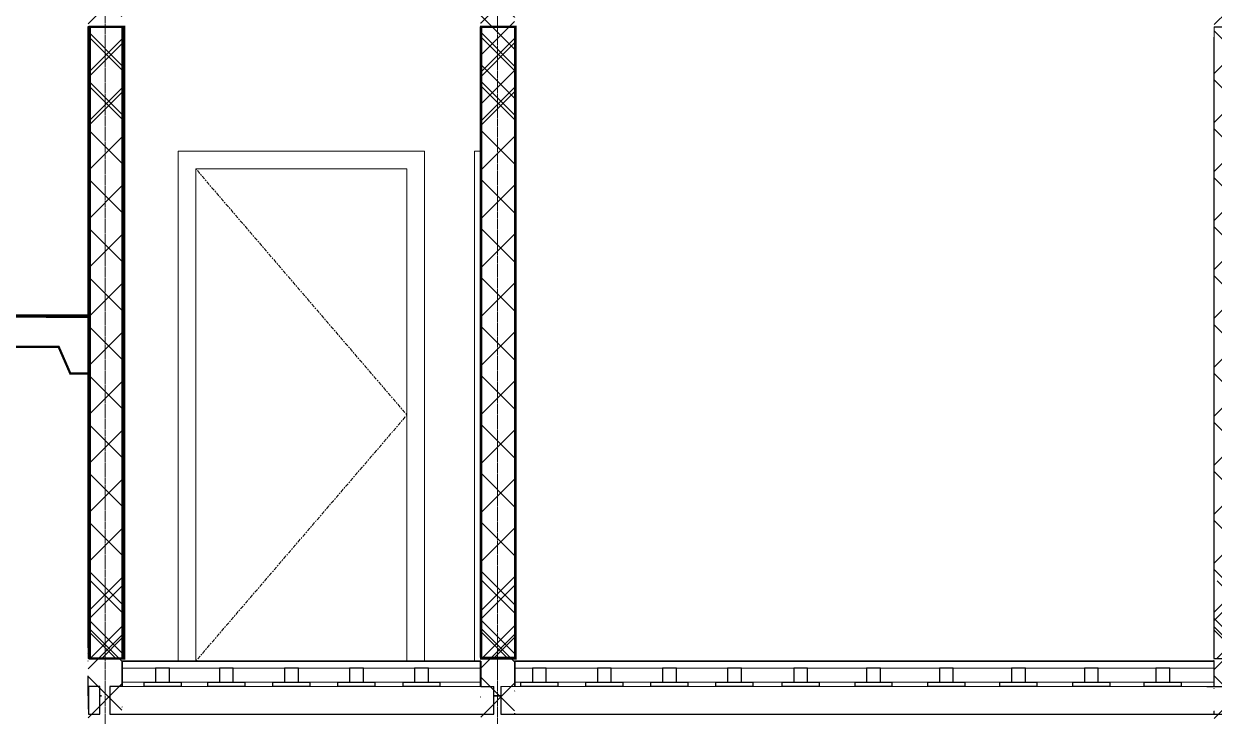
# Model space of a CAD drawing. Header units: inches. Extents: x -2431 to 214825, y 3 to 92804.
# Drawn here: x 163076 to 168230, y 38803 to 41803 of the extents above; entities that cross this region are included whole.
import ezdxf

# ---------------------------------------------------------------- set-up
doc = ezdxf.new("R2010")
doc.units = ezdxf.units.IN
doc.header["$MEASUREMENT"] = 0
doc.linetypes.add('Линия сетки', pattern=[22.224999999999994, 12.7, -3.174999999999999, 3.174999999999999, -3.174999999999999])
doc.linetypes.add('Центр', pattern=[31.749999999999996, 6.349999999999999, -4.7625, 15.875, -4.7625])
for name, color, linetype, lineweight in [('A-DOOR', 250, 'Continuous', 9), ('A-DOOR-FRAM', 250, 'Continuous', 18), ('A-FLOR', 250, 'Continuous', 9), ('A-WALL', 250, 'Continuous', 9), ('A-WALL-PATT', 250, 'Continuous', 25), ('S-GRID', 250, 'Continuous', 9)]:
    doc.layers.add(name, color=color, linetype=linetype, lineweight=lineweight)
pattern_1 = [(45, (164716.2814225166, 28490.74681734701), (-251.4471713899363, 251.4471713899363), []), (45, (164716.2814225166, 28871.74681734701), (-251.4471713899363, 251.4471713899363), [])]
pattern_2 = [(45, (164716.2814225166, 28490.74681734701), (-106.0660171779821, 106.0660171779821), []), (135, (164716.2814225166, 28490.74681734701), (-106.0660171779821, -106.0660171779821), [])]
pattern_3 = [(45, (164716.2814225166, 27890.74681734701), (-251.4471713899363, 251.4471713899363), []), (45, (164716.2814225166, 28271.74681734701), (-251.4471713899363, 251.4471713899363), [])]
pattern_4 = [(45, (164716.2814225166, 27890.74681734701), (-106.0660171779821, 106.0660171779821), []), (135, (164716.2814225166, 27890.74681734701), (-106.0660171779821, -106.0660171779821), [])]

# ---------------------------------------------------------------- blocks, each defined once
blk = doc.blocks.new('Одиночные-Щитовые - 0915 x 2134 мм-348962-Сечение 0')
at = {"layer": 'A-DOOR', "linetype": 'Центр'}
for p, q in [((-5142.589691944655, 2134), (-4227.589691944655, 1067)), ((-4227.589691944655, 1067), (-5142.589691944656, -1.353583911622991e-13))]:
    blk.add_line(p, q, dxfattribs=at)
at = {"layer": 'A-DOOR-FRAM', "lineweight": 9}
for p, q in [((-5218.589691944656, 2209.999999999999), (-5218.589691944656, 0)), ((-4151.589691944657, 2209.999999999999), (-5218.589691944656, 2209.999999999999)), ((-4151.589691944657, 0), (-4151.589691944657, 2209.999999999999)), ((-5142.589691944656, 0), (-5142.589691944656, 2134.000000000002)), ((-5142.589691944656, 2134.000000000002), (-4227.589691944657, 2134.000000000002)), ((-4227.589691944657, 2134.000000000002), (-4227.589691944657, 0))]:
    blk.add_line(p, q, dxfattribs=at)
blk = doc.blocks.new('Одиночные-Щитовые - 0915 x 2134 мм-348958-Сечение 0')
at = {"layer": 'A-DOOR-FRAM', "lineweight": 9}
for p, q in [((-3935.089691944609, 0), (-3935.089691944609, 2209.999999999999)), ((-3935.089691944609, 2209.999999999999), (-3910.089691944614, 2209.999999999999))]:
    blk.add_line(p, q, dxfattribs=at)

msp = doc.modelspace()

# ---------------------------------------------------------------- hatches: boundary and pattern name
at = {"layer": 'A-WALL-PATT', "lineweight": 9}
h = msp.add_hatch(dxfattribs=at)
h.set_pattern_fill('FP_2', color=256, style=0, pattern_type=2)
h.set_pattern_definition([(45, (164716.2814225166, 26690.74681734701), (-106.0660171779821, 106.0660171779821), []), (135, (164716.2814225166, 26690.74681734701), (-106.0660171779821, -106.0660171779821), [])])
h.paths.add_polyline_path([(165200.4477305721, 44788.9989342225), (165054.447730572, 44788.9989342225), (165054.447730572, 41440.74681734713), (165200.447730572, 41440.74681734713)])
h.paths.add_polyline_path([(165203.7790417858, 47911.19692559011), (165057.7790417858, 47911.19692559011), (165054.447730572, 45040.74681734713), (165200.447730572, 45040.74681734713)])
h = msp.add_hatch(dxfattribs=at)
h.set_pattern_fill('FP_3', color=256, style=0, pattern_type=2)
h.set_pattern_definition(pattern_3)
h.paths.add_polyline_path([(163352.447730572, 39040.74681734707), (163354.447730572, 39040.74681734707), (163354.447730572, 42640.74681734713), (163352.447730572, 42640.74681734713), (163352.447730572, 39653.09244386054)], flags=0)
h = msp.add_hatch(dxfattribs=at)
h.set_pattern_fill('FP_3', color=256, style=0, pattern_type=2)
h.set_pattern_definition(pattern_3)
h.paths.add_polyline_path([(163500.447730572, 39040.74681734707), (163502.447730572, 39040.74681734707), (163502.447730572, 42640.74681734713), (163500.447730572, 42640.74681734713), (163500.447730572, 39653.09244386054)], flags=0)
h = msp.add_hatch(dxfattribs=at)
h.set_pattern_fill('FP_3', color=256, style=0, pattern_type=2)
h.set_pattern_definition(pattern_3)
h.paths.add_polyline_path([(165052.447730572, 39040.74681734707), (165054.447730572, 39040.74681734713), (165054.447730572, 42640.74681734713), (165052.447730572, 42640.74681734713), (165052.447730572, 41411.77779600635)], flags=0)
h = msp.add_hatch(dxfattribs=at)
h.set_pattern_fill('FP_3', color=256, style=0, pattern_type=2)
h.set_pattern_definition(pattern_3)
h.paths.add_polyline_path([(165200.447730572, 39040.74681734707), (165202.447730572, 39040.74681734707), (165202.447730572, 42640.74681734713), (165200.447730572, 42640.74681734713), (165200.447730572, 41411.77779600635)], flags=0)
h = msp.add_hatch(dxfattribs=at)
h.set_pattern_fill('FP_3', color=256, style=0, pattern_type=2)
h.set_pattern_definition(pattern_3)
h.paths.add_polyline_path([(168228.3306247166, 39040.74681734707), (168230.3306247166, 39040.74681734707), (168230.3306247166, 42640.74681734713), (168228.3306247166, 42640.74681734713), (168228.3306247166, 41411.77779600635)], flags=0)
h = msp.add_hatch(dxfattribs=at)
h.set_pattern_fill('FP_2', color=256, style=0, pattern_type=2)
h.set_pattern_definition(pattern_4)
h.paths.add_polyline_path([(163500.447730572, 42388.9989342253), (163354.447730572, 42388.9989342253), (163354.447730572, 39053.20426850743), (163500.447730572, 39053.20426850743)])
h.paths.add_polyline_path([(163355.883689857, 42490.74681734707), (163404.2844127769, 42490.74681734707), (163404.2844127769, 42530.74681734713), (163355.883689857, 42530.74681734713)])
h = msp.add_hatch(dxfattribs=at)
h.set_pattern_fill('FP_2', color=256, style=0, pattern_type=2)
h.set_pattern_definition(pattern_4)
h.paths.add_polyline_path([(165200.447730572, 42388.99893422244), (165054.4477305721, 42388.9989342225), (165054.447730572, 39056.89903738291), (165200.4477305721, 39056.89903738291)])
h = msp.add_hatch(dxfattribs=at)
h.set_pattern_fill('FP_2', color=256, style=0, pattern_type=2)
h.set_pattern_definition(pattern_4)
h.paths.add_polyline_path([(168376.3306247166, 42388.9989342253), (168230.3306247166, 42388.9989342253), (168230.3306247166, 39053.20426850743), (168376.3306247166, 39053.20426850743)])
h = msp.add_hatch(dxfattribs=at)
h.set_pattern_fill('FP_3', color=256, style=0, pattern_type=2)
h.set_pattern_definition(pattern_1)
h.paths.add_polyline_path([(163352.447730572, 36040.74681734707), (163354.447730572, 36040.74681734707), (163354.447730572, 39640.74681734707), (163352.447730572, 39640.74681734707), (163352.447730572, 36735.72173956892)], flags=0)
h = msp.add_hatch(dxfattribs=at)
h.set_pattern_fill('FP_3', color=256, style=0, pattern_type=2)
h.set_pattern_definition(pattern_1)
h.paths.add_polyline_path([(163500.447730572, 36040.74681734707), (163502.447730572, 36040.74681734707), (163502.447730572, 39640.74681734707), (163500.447730572, 39640.74681734707), (163500.447730572, 36735.72173956892)], flags=0)
h = msp.add_hatch(dxfattribs=at)
h.set_pattern_fill('FP_3', color=256, style=0, pattern_type=2)
h.set_pattern_definition(pattern_1)
h.paths.add_polyline_path([(165052.447730572, 36040.74681734707), (165054.447730572, 36040.74681734707), (165054.447730572, 39640.74681734707), (165052.447730572, 39640.74681734707), (165052.447730572, 38494.40709171473)], flags=0)
h = msp.add_hatch(dxfattribs=at)
h.set_pattern_fill('FP_3', color=256, style=0, pattern_type=2)
h.set_pattern_definition(pattern_1)
h.paths.add_polyline_path([(165202.447730572, 36040.74681734707), (165202.447730572, 39640.74681734707), (165200.447730572, 39640.74681734707), (165200.447730572, 36040.74681734707)], flags=0)
h = msp.add_hatch(dxfattribs=at)
h.set_pattern_fill('FP_3', color=256, style=0, pattern_type=2)
h.set_pattern_definition(pattern_1)
h.paths.add_polyline_path([(168228.3306247166, 36040.74681734707), (168230.3306247166, 36040.74681734707), (168230.3306247166, 39640.74681734707), (168228.3306247166, 39640.74681734707), (168228.3306247166, 38494.40709171473)], flags=0)
h = msp.add_hatch(dxfattribs=at)
h.set_pattern_fill('FP_2', color=256, style=0, pattern_type=2)
h.set_pattern_definition(pattern_2)
h.paths.add_polyline_path([(163500.447730572, 39388.9989342253), (163354.447730572, 39388.9989342253), (163354.447730572, 36053.20426850743), (163500.447730572, 36053.20426850743)])
h.paths.add_polyline_path([(163355.883689857, 39490.74681734707), (163404.2844127769, 39490.74681734707), (163404.2844127769, 39530.74681734713), (163355.883689857, 39530.74681734713)])
h = msp.add_hatch(dxfattribs=at)
h.set_pattern_fill('FP_2', color=256, style=0, pattern_type=2)
h.set_pattern_definition(pattern_2)
h.paths.add_polyline_path([(165200.447730572, 39388.99893422244), (165054.447730572, 39388.9989342225), (165054.447730572, 36056.89903738291), (165200.447730572, 36056.89903738291)])
h = msp.add_hatch(dxfattribs=at)
h.set_pattern_fill('FP_2', color=256, style=0, pattern_type=2)
h.set_pattern_definition(pattern_2)
h.paths.add_polyline_path([(168376.3306247166, 39388.9989342253), (168230.3306247166, 39388.9989342253), (168230.3306247166, 36053.20426850743), (168376.3306247166, 36053.20426850743)])

# ---------------------------------------------------------------- linework, layer by layer
for p, q in [((163502.447730572, 41788.9989342253), (163352.447730572, 41788.9989342253)), ((165054.447730572, 41788.9989342225), (165052.447730572, 41788.9989342225)), ((165054.447730572, 41788.9989342225), (165200.447730572, 41788.9989342225)), ((165200.447730572, 41788.9989342225), (165202.4477305721, 41788.99893422244)), ((168230.3306247166, 41788.9989342253), (168378.3306247166, 41788.9989342253)), ((163502.447730572, 39053.20426850743), (163354.447730572, 39053.20426850743)), ((163502.447730572, 39040.74681734707), (165054.4477305721, 39040.74681734707)), ((165052.447730572, 39040.74681734707), (165054.447730572, 39040.74681734707)), ((165054.4477305721, 39040.74681734707), (165054.4477305721, 38930.74681734707)), ((165054.447730572, 39040.74681734707), (165054.4477305721, 38930.74681734707)), ((165202.447730572, 39040.74681734713), (168228.3306247167, 39040.74681734707)), ((165202.447730572, 39040.74681734713), (168228.3306247166, 39040.74681734707)), ((165202.447730572, 39040.74681734707), (165202.4477305721, 38930.74681734713)), ((165202.4477305721, 39040.74681734707), (165202.4477305722, 38930.74681734713)), ((168228.3306247166, 39053.20426850743), (168378.3306247166, 39053.20426850743)), ((163706.5718784914, 39010.74681734992), (163646.5718784914, 39010.74681734992)), ((163646.5718784914, 39010.74681734992), (163646.5718784914, 38950.74681734992)), ((163706.5718784913, 39010.74681734992), (163646.5718784913, 39010.74681734992)), ((163646.5718784913, 39010.74681734992), (163646.5718784913, 38950.74681734992)), ((163706.5718784914, 38950.74681734992), (163706.5718784914, 39010.74681734992)), ((163706.5718784913, 38950.74681734992), (163706.5718784913, 39010.74681734992)), ((163982.9419795679, 39010.74681734986), (163922.9419795679, 39010.74681734986)), ((163922.9419795679, 39010.74681734986), (163922.9419795679, 38950.74681734986)), ((163982.9419795678, 39010.74681734986), (163922.9419795678, 39010.74681734986)), ((163922.9419795678, 39010.74681734986), (163922.9419795678, 38950.74681734986)), ((163982.9419795679, 38950.74681734986), (163982.9419795679, 39010.74681734986)), ((163982.9419795678, 38950.74681734986), (163982.9419795678, 39010.74681734986)), ((164264.5829941634, 39010.74681734986), (164204.5829941634, 39010.74681734986)), ((164204.5829941634, 39010.74681734986), (164204.5829941634, 38950.74681734986)), ((164264.5829941633, 39010.74681734986), (164204.5829941633, 39010.74681734986)), ((164204.5829941633, 39010.74681734986), (164204.5829941633, 38950.74681734986)), ((164264.5829941634, 38950.74681734986), (164264.5829941634, 39010.74681734986)), ((164264.5829941633, 38950.74681734986), (164264.5829941633, 39010.74681734986)), ((164546.2240087591, 39010.7468173526), (164486.2240087591, 39010.7468173526)), ((164486.2240087591, 39010.7468173526), (164486.2240087591, 38950.7468173526)), ((164546.224008759, 39010.7468173526), (164486.224008759, 39010.7468173526)), ((164486.224008759, 39010.7468173526), (164486.224008759, 38950.7468173526)), ((164546.2240087591, 38950.7468173526), (164546.2240087591, 39010.7468173526)), ((164546.224008759, 38950.7468173526), (164546.224008759, 39010.7468173526)), ((164827.8650233546, 39010.74681735528), (164767.8650233546, 39010.74681735528)), ((164767.8650233546, 39010.74681735528), (164767.8650233546, 38950.74681735528)), ((164827.8650233545, 39010.74681735528), (164767.8650233545, 39010.74681735528)), ((164767.8650233545, 39010.74681735528), (164767.8650233545, 38950.74681735528)), ((164827.8650233546, 38950.74681735528), (164827.8650233546, 39010.74681735528)), ((164827.8650233545, 38950.74681735528), (164827.8650233545, 39010.74681735528)), ((165338.0829941637, 39010.74681734986), (165278.0829941637, 39010.74681734986)), ((165278.0829941637, 39010.74681734986), (165278.0829941637, 38950.74681734986)), ((165338.0829941636, 39010.74681734986), (165278.0829941636, 39010.74681734986)), ((165278.0829941636, 39010.74681734986), (165278.0829941636, 38950.74681734986)), ((165338.0829941637, 38950.74681734986), (165338.0829941637, 39010.74681734986)), ((165338.0829941636, 38950.74681734986), (165338.0829941636, 39010.74681734986)), ((165619.7240087592, 39010.74681734986), (165559.7240087592, 39010.74681734986)), ((165559.7240087592, 39010.74681734986), (165559.7240087592, 38950.74681734986)), ((165559.7240087591, 39010.74681734986), (165559.7240087591, 38950.74681734986)), ((165619.7240087591, 39010.74681734986), (165559.7240087591, 39010.74681734986)), ((165619.7240087592, 38950.74681734986), (165619.7240087592, 39010.74681734986)), ((165619.7240087591, 38950.74681734986), (165619.7240087591, 39010.74681734986)), ((165901.3650233548, 39010.7468173526), (165841.3650233548, 39010.7468173526)), ((165841.3650233548, 39010.7468173526), (165841.3650233548, 38950.7468173526)), ((165841.3650233547, 39010.7468173526), (165841.3650233547, 38950.7468173526)), ((165901.3650233547, 39010.7468173526), (165841.3650233547, 39010.7468173526)), ((165901.3650233548, 38950.7468173526), (165901.3650233548, 39010.7468173526)), ((165901.3650233547, 38950.7468173526), (165901.3650233547, 39010.7468173526)), ((166123.0060379503, 39010.74681735528), (166123.0060379503, 38950.74681735528)), ((166183.0060379503, 39010.74681735528), (166123.0060379503, 39010.74681735528)), ((166183.0060379502, 39010.74681735528), (166123.0060379502, 39010.74681735528)), ((166123.0060379502, 39010.74681735528), (166123.0060379502, 38950.74681735528)), ((166183.0060379503, 38950.74681735528), (166183.0060379503, 39010.74681735528)), ((166183.0060379502, 38950.74681735528), (166183.0060379502, 39010.74681735528)), ((166469.5887451678, 39010.74681734707), (166409.5887451678, 39010.74681734707)), ((166409.5887451678, 39010.74681734707), (166409.5887451678, 38950.74681734707)), ((166469.5887451677, 39010.74681734707), (166409.5887451677, 39010.74681734707)), ((166409.5887451677, 39010.74681734707), (166409.5887451677, 38950.74681734707)), ((166469.5887451678, 38950.74681734707), (166469.5887451678, 39010.74681734707)), ((166469.5887451677, 38950.74681734707), (166469.5887451677, 39010.74681734707)), ((166725.0887451678, 39010.74681734608), (166725.0887451678, 38950.74681734608)), ((166785.0887451678, 39010.74681734608), (166725.0887451678, 39010.74681734608)), ((166785.0887451677, 39010.74681734602), (166725.0887451677, 39010.74681734602)), ((166725.0887451677, 39010.74681734602), (166725.0887451677, 38950.74681734608)), ((166785.0887451678, 38950.74681734608), (166785.0887451678, 39010.74681734608)), ((166785.0887451677, 38950.74681734608), (166785.0887451677, 39010.74681734602)), ((167100.5887451678, 39010.74681734707), (167040.5887451678, 39010.74681734707)), ((167040.5887451678, 39010.74681734707), (167040.5887451678, 38950.74681734707)), ((167040.5887451677, 39010.74681734707), (167040.5887451677, 38950.74681734707)), ((167100.5887451677, 39010.74681734707), (167040.5887451677, 39010.74681734707)), ((167100.5887451678, 38950.74681734707), (167100.5887451678, 39010.74681734707)), ((167100.5887451677, 38950.74681734707), (167100.5887451677, 39010.74681734707)), ((167412.5743739889, 39010.74681734608), (167352.5743739889, 39010.74681734608)), ((167352.5743739889, 39010.74681734608), (167352.5743739889, 38950.74681734608)), ((167412.5743739888, 39010.74681734602), (167352.5743739888, 39010.74681734602)), ((167352.5743739888, 39010.74681734602), (167352.5743739888, 38950.74681734608)), ((167412.5743739889, 38950.74681734608), (167412.5743739889, 39010.74681734608)), ((167412.5743739888, 38950.74681734608), (167412.5743739888, 39010.74681734602)), ((167668.0743739889, 39010.74681734707), (167668.0743739889, 38950.74681734707)), ((167728.0743739889, 39010.74681734707), (167668.0743739889, 39010.74681734707)), ((167728.0743739888, 39010.74681734707), (167668.0743739888, 39010.74681734707)), ((167668.0743739888, 39010.74681734707), (167668.0743739888, 38950.74681734707)), ((167728.0743739889, 38950.74681734707), (167728.0743739889, 39010.74681734707)), ((167728.0743739888, 38950.74681734707), (167728.0743739888, 39010.74681734707)), ((168037.6963365099, 39010.74681734701), (167977.6963365099, 39010.74681734701)), ((167977.6963365099, 39010.74681734701), (167977.6963365099, 38950.74681734701)), ((168037.6963365099, 38950.74681734701), (168037.6963365099, 39010.74681734701)), ((163404.2844127769, 38930.74681734713), (163355.883689857, 38930.74681734713)), ((163355.883689857, 38930.74681734713), (163355.883689857, 38811.67644874461)), ((163404.2844127769, 38811.67644874461), (163404.2844127769, 38930.74681734713)), ((163502.447730572, 38930.74681734713), (163448.7328049132, 38930.74681734713)), ((163448.7328049132, 38930.74681734713), (163448.7328049132, 38811.36464429961)), ((163596.5718784914, 38950.74681734992), (163756.5718784914, 38950.74681734992)), ((163596.5718784914, 38930.74681734992), (163596.5718784914, 38950.74681734992)), ((163596.5718784913, 38950.74681734992), (163756.5718784913, 38950.74681734992)), ((163596.5718784913, 38930.74681734992), (163596.5718784913, 38950.74681734992)), ((163756.5718784914, 38930.74681734992), (163596.5718784914, 38930.74681734992)), ((163756.5718784913, 38930.74681734992), (163596.5718784913, 38930.74681734992)), ((163646.5718784914, 38950.74681734992), (163706.5718784914, 38950.74681734992)), ((163646.5718784913, 38950.74681734992), (163706.5718784913, 38950.74681734992)), ((163756.5718784914, 38950.74681734992), (163756.5718784914, 38930.74681734992)), ((163756.5718784913, 38950.74681734992), (163756.5718784913, 38930.74681734992)), ((163872.9419795679, 38950.74681734986), (164032.9419795679, 38950.74681734986)), ((163872.9419795679, 38930.74681734986), (163872.9419795679, 38950.74681734986)), ((163872.9419795678, 38950.74681734986), (164032.9419795678, 38950.74681734986)), ((163872.9419795678, 38930.74681734986), (163872.9419795678, 38950.74681734986)), ((164032.9419795679, 38930.74681734986), (163872.9419795679, 38930.74681734986)), ((164032.9419795678, 38930.74681734986), (163872.9419795678, 38930.74681734986)), ((163922.9419795679, 38950.74681734986), (163982.9419795679, 38950.74681734986)), ((163922.9419795678, 38950.74681734986), (163982.9419795678, 38950.74681734986)), ((164032.9419795679, 38950.74681734986), (164032.9419795679, 38930.74681734986)), ((164032.9419795678, 38950.74681734986), (164032.9419795678, 38930.74681734986)), ((164154.5829941634, 38950.74681734986), (164314.5829941634, 38950.74681734986)), ((164154.5829941634, 38930.74681734986), (164154.5829941634, 38950.74681734986)), ((164154.5829941633, 38950.74681734986), (164314.5829941633, 38950.74681734986)), ((164154.5829941633, 38930.74681734986), (164154.5829941633, 38950.74681734986)), ((164314.5829941634, 38930.74681734986), (164154.5829941634, 38930.74681734986)), ((164314.5829941633, 38930.74681734986), (164154.5829941633, 38930.74681734986)), ((164204.5829941634, 38950.74681734986), (164264.5829941634, 38950.74681734986)), ((164204.5829941633, 38950.74681734986), (164264.5829941633, 38950.74681734986)), ((164314.5829941634, 38950.74681734986), (164314.5829941634, 38930.74681734986)), ((164314.5829941633, 38950.74681734986), (164314.5829941633, 38930.74681734986)), ((164436.2240087591, 38950.7468173526), (164596.2240087591, 38950.7468173526)), ((164436.2240087591, 38930.7468173526), (164436.2240087591, 38950.7468173526)), ((164436.224008759, 38950.7468173526), (164596.224008759, 38950.7468173526)), ((164436.224008759, 38930.7468173526), (164436.224008759, 38950.7468173526)), ((164596.2240087591, 38930.7468173526), (164436.2240087591, 38930.7468173526)), ((164596.224008759, 38930.7468173526), (164436.224008759, 38930.7468173526)), ((164486.2240087591, 38950.7468173526), (164546.2240087591, 38950.7468173526)), ((164486.224008759, 38950.7468173526), (164546.224008759, 38950.7468173526)), ((164596.2240087591, 38950.7468173526), (164596.2240087591, 38930.7468173526)), ((164596.224008759, 38950.7468173526), (164596.224008759, 38930.7468173526)), ((164717.8650233546, 38950.74681735528), (164877.8650233546, 38950.74681735528)), ((164717.8650233546, 38930.74681735528), (164717.8650233546, 38950.74681735528)), ((164717.8650233545, 38950.74681735528), (164877.8650233545, 38950.74681735528)), ((164717.8650233545, 38930.74681735528), (164717.8650233545, 38950.74681735528)), ((164877.8650233546, 38930.74681735528), (164717.8650233546, 38930.74681735528)), ((164877.8650233545, 38930.74681735528), (164717.8650233545, 38930.74681735528)), ((164767.8650233546, 38950.74681735528), (164827.8650233546, 38950.74681735528)), ((164767.8650233545, 38950.74681735528), (164827.8650233545, 38950.74681735528)), ((164877.8650233546, 38950.74681735528), (164877.8650233546, 38930.74681735528)), ((164877.8650233545, 38950.74681735528), (164877.8650233545, 38930.74681735528)), ((165054.4477305721, 38930.74681734707), (165111.0355341841, 38930.74681734707)), ((165111.0355341841, 38811.36464429961), (165111.0355341841, 38930.74681734707)), ((165140.6390425664, 38930.74681734713), (165140.6390425664, 38811.36464429961)), ((165202.4477305721, 38930.74681734713), (165200.447730572, 38930.74681734713)), ((165228.0829941637, 38950.74681734986), (165388.0829941637, 38950.74681734986)), ((165228.0829941637, 38930.74681734986), (165228.0829941637, 38950.74681734986)), ((165228.0829941636, 38950.74681734986), (165388.0829941636, 38950.74681734986)), ((165228.0829941636, 38930.74681734986), (165228.0829941636, 38950.74681734986)), ((165388.0829941637, 38930.74681734986), (165228.0829941637, 38930.74681734986)), ((165388.0829941636, 38930.74681734986), (165228.0829941636, 38930.74681734986)), ((165278.0829941637, 38950.74681734986), (165338.0829941637, 38950.74681734986)), ((165278.0829941636, 38950.74681734986), (165338.0829941636, 38950.74681734986)), ((165388.0829941637, 38950.74681734986), (165388.0829941637, 38930.74681734986)), ((165388.0829941636, 38950.74681734986), (165388.0829941636, 38930.74681734986)), ((165509.7240087592, 38950.74681734986), (165669.7240087592, 38950.74681734986)), ((165509.7240087592, 38930.74681734986), (165509.7240087592, 38950.74681734986)), ((165509.7240087591, 38950.74681734986), (165669.7240087591, 38950.74681734986)), ((165509.7240087591, 38930.74681734986), (165509.7240087591, 38950.74681734986)), ((165669.7240087592, 38930.74681734986), (165509.7240087592, 38930.74681734986)), ((165669.7240087591, 38930.74681734986), (165509.7240087591, 38930.74681734986)), ((165559.7240087592, 38950.74681734986), (165619.7240087592, 38950.74681734986)), ((165559.7240087591, 38950.74681734986), (165619.7240087591, 38950.74681734986)), ((165669.7240087592, 38950.74681734986), (165669.7240087592, 38930.74681734986)), ((165669.7240087591, 38950.74681734986), (165669.7240087591, 38930.74681734986)), ((165791.3650233548, 38950.7468173526), (165951.3650233548, 38950.7468173526)), ((165791.3650233548, 38930.7468173526), (165791.3650233548, 38950.7468173526)), ((165791.3650233547, 38950.7468173526), (165951.3650233547, 38950.7468173526)), ((165791.3650233547, 38930.7468173526), (165791.3650233547, 38950.7468173526)), ((165951.3650233548, 38930.7468173526), (165791.3650233548, 38930.7468173526)), ((165951.3650233547, 38930.7468173526), (165791.3650233547, 38930.7468173526)), ((165841.3650233548, 38950.7468173526), (165901.3650233548, 38950.7468173526)), ((165841.3650233547, 38950.7468173526), (165901.3650233547, 38950.7468173526)), ((165951.3650233548, 38950.7468173526), (165951.3650233548, 38930.7468173526)), ((165951.3650233547, 38950.7468173526), (165951.3650233547, 38930.7468173526)), ((166073.0060379503, 38950.74681735528), (166233.0060379503, 38950.74681735528)), ((166073.0060379503, 38930.74681735528), (166073.0060379503, 38950.74681735528)), ((166073.0060379502, 38950.74681735528), (166233.0060379502, 38950.74681735528)), ((166073.0060379502, 38930.74681735528), (166073.0060379502, 38950.74681735528)), ((166233.0060379503, 38930.74681735528), (166073.0060379503, 38930.74681735528)), ((166233.0060379502, 38930.74681735528), (166073.0060379502, 38930.74681735528)), ((166123.0060379503, 38950.74681735528), (166183.0060379503, 38950.74681735528)), ((166123.0060379502, 38950.74681735528), (166183.0060379502, 38950.74681735528)), ((166233.0060379503, 38950.74681735528), (166233.0060379503, 38930.74681735528)), ((166233.0060379502, 38950.74681735528), (166233.0060379502, 38930.74681735528)), ((166359.5887451678, 38950.74681734707), (166519.5887451678, 38950.74681734707)), ((166359.5887451678, 38930.74681734707), (166359.5887451678, 38950.74681734707)), ((166359.5887451677, 38950.74681734707), (166519.5887451677, 38950.74681734707)), ((166359.5887451677, 38930.74681734707), (166359.5887451677, 38950.74681734707)), ((166519.5887451678, 38930.74681734707), (166359.5887451678, 38930.74681734707)), ((166519.5887451677, 38930.74681734707), (166359.5887451677, 38930.74681734707)), ((166409.5887451678, 38950.74681734707), (166469.5887451678, 38950.74681734707)), ((166409.5887451677, 38950.74681734707), (166469.5887451677, 38950.74681734707)), ((166519.5887451678, 38950.74681734707), (166519.5887451678, 38930.74681734707)), ((166519.5887451677, 38950.74681734707), (166519.5887451677, 38930.74681734707)), ((166675.0887451678, 38950.74681734608), (166835.0887451678, 38950.74681734608)), ((166675.0887451678, 38930.74681734602), (166675.0887451678, 38950.74681734608)), ((166675.0887451677, 38950.74681734608), (166835.0887451677, 38950.74681734608)), ((166675.0887451677, 38930.74681734602), (166675.0887451677, 38950.74681734608)), ((166835.0887451678, 38930.74681734602), (166675.0887451678, 38930.74681734602)), ((166835.0887451677, 38930.74681734602), (166675.0887451677, 38930.74681734602)), ((166725.0887451678, 38950.74681734608), (166785.0887451678, 38950.74681734608)), ((166725.0887451677, 38950.74681734608), (166785.0887451677, 38950.74681734608)), ((166835.0887451678, 38950.74681734608), (166835.0887451678, 38930.74681734602)), ((166835.0887451677, 38950.74681734608), (166835.0887451677, 38930.74681734602)), ((166990.5887451678, 38950.74681734707), (167150.5887451678, 38950.74681734707)), ((166990.5887451678, 38930.74681734707), (166990.5887451678, 38950.74681734707)), ((166990.5887451677, 38950.74681734707), (167150.5887451677, 38950.74681734707)), ((166990.5887451677, 38930.74681734707), (166990.5887451677, 38950.74681734707)), ((167150.5887451678, 38930.74681734707), (166990.5887451678, 38930.74681734707)), ((167150.5887451677, 38930.74681734707), (166990.5887451677, 38930.74681734707)), ((167040.5887451678, 38950.74681734707), (167100.5887451678, 38950.74681734707)), ((167040.5887451677, 38950.74681734707), (167100.5887451677, 38950.74681734707)), ((167150.5887451678, 38950.74681734707), (167150.5887451678, 38930.74681734707)), ((167150.5887451677, 38950.74681734707), (167150.5887451677, 38930.74681734707)), ((167302.5743739889, 38950.74681734608), (167462.5743739889, 38950.74681734608)), ((167302.5743739889, 38930.74681734602), (167302.5743739889, 38950.74681734608)), ((167302.5743739888, 38950.74681734608), (167462.5743739888, 38950.74681734608)), ((167302.5743739888, 38930.74681734602), (167302.5743739888, 38950.74681734608)), ((167462.5743739889, 38930.74681734602), (167302.5743739889, 38930.74681734602)), ((167462.5743739888, 38930.74681734602), (167302.5743739888, 38930.74681734602)), ((167352.5743739889, 38950.74681734608), (167412.5743739889, 38950.74681734608)), ((167352.5743739888, 38950.74681734608), (167412.5743739888, 38950.74681734608)), ((167462.5743739889, 38950.74681734608), (167462.5743739889, 38930.74681734602)), ((167462.5743739888, 38950.74681734608), (167462.5743739888, 38930.74681734602)), ((167618.0743739889, 38950.74681734707), (167778.0743739889, 38950.74681734707)), ((167618.0743739889, 38930.74681734707), (167618.0743739889, 38950.74681734707)), ((167618.0743739888, 38950.74681734707), (167778.0743739888, 38950.74681734707)), ((167618.0743739888, 38930.74681734707), (167618.0743739888, 38950.74681734707)), ((167778.0743739889, 38930.74681734707), (167618.0743739889, 38930.74681734707)), ((167778.0743739888, 38930.74681734707), (167618.0743739888, 38930.74681734707)), ((167668.0743739889, 38950.74681734707), (167728.0743739889, 38950.74681734707)), ((167668.0743739888, 38950.74681734707), (167728.0743739888, 38950.74681734707)), ((167778.0743739889, 38950.74681734707), (167778.0743739889, 38930.74681734707)), ((167778.0743739888, 38950.74681734707), (167778.0743739888, 38930.74681734707)), ((167927.69633651, 38950.74681734701), (168087.69633651, 38950.74681734701)), ((167927.69633651, 38930.74681734701), (167927.69633651, 38950.74681734701)), ((167927.6963365099, 38950.74681734701), (168087.6963365099, 38950.74681734701)), ((167927.6963365099, 38930.74681734701), (167927.6963365099, 38950.74681734701)), ((168087.69633651, 38930.74681734701), (167927.69633651, 38930.74681734701)), ((168087.6963365099, 38930.74681734701), (167927.6963365099, 38930.74681734701)), ((167977.6963365099, 38950.74681734701), (168037.6963365099, 38950.74681734701)), ((168087.69633651, 38950.74681734701), (168087.69633651, 38930.74681734701)), ((168087.6963365099, 38950.74681734701), (168087.6963365099, 38930.74681734701)), ((168198.4076117045, 38930.74681734701), (168282.1610656981, 38930.74681734713)), ((163355.883689857, 38811.67644874461), (163404.2844127769, 38811.67644874461)), ((163448.7328049132, 38811.36464429961), (165111.0355341841, 38811.36464429961)), ((165140.6390425664, 38811.36464429961), (168282.1610656983, 38811.36464429961))]:
    msp.add_line(p, q)
at = {"lineweight": 0}
for p, q in [((163502.447730572, 39010.74681734713), (165054.4477305721, 39010.74681734707)), ((163502.447730572, 39010.74681734713), (165054.447730572, 39010.74681734707)), ((165202.447730572, 39010.74681734713), (168228.3306247167, 39010.74681734707)), ((165202.447730572, 39010.74681734713), (168228.3306247166, 39010.74681734707)), ((163500.447730572, 38950.74681734713), (165054.4477305721, 38950.74681734707)), ((163500.447730572, 38950.74681734713), (165054.447730572, 38950.74681734707)), ((163502.447730572, 38930.74681734713), (165054.4477305721, 38930.74681734707)), ((163502.447730572, 38930.74681734713), (165054.447730572, 38930.74681734707)), ((165140.6390425664, 38930.74681734701), (168228.3306247166, 38930.74681734701)), ((165202.447730572, 38950.74681734713), (168230.3306247167, 38950.74681734701)), ((165202.447730572, 38950.74681734713), (168230.3306247166, 38950.74681734701)), ((165202.447730572, 38930.74681734713), (168228.3306247167, 38930.74681734701))]:
    msp.add_line(p, q, dxfattribs=at)
at = {"const_width": 10}
for points in [[(163510.0002155265, 39053.03327292891), (163362.0002155265, 39053.03327292891), (163362.0002155265, 41788.82793864683), (163510.0002155265, 41788.82793864683), (163510.0002155265, 39053.03327292891)], [(165204.7790417857, 39053.03327292902), (165056.7790417857, 39053.03327292902), (165056.7790417857, 41788.82793864695), (165204.7790417857, 41788.82793864695), (165204.7790417857, 39053.03327292902)], [(161889.8821786576, 40244.13715937369), (161889.8821786576, 40537.88836796351), (163362.0002155261, 40537.97055464316), (163362.0002155271, 40287.98485521177)], [(163362.0002155271, 40287.98485521177), (163276.8203101755, 40287.98485521177), (163226.6860906087, 40402.87136510302), (162103.2259978142, 40402.79209369185), (162022.0841618338, 40244.13715937363)]]:
    msp.add_lwpolyline(points, dxfattribs=at)
msp.add_lwpolyline([(162022.0841618338, 40244.13715937363), (162103.2259978142, 40402.79209369185), (163226.6860906087, 40402.87136510302), (163276.8203101755, 40287.98485521177), (163362.0002155271, 40287.98485521177), (163362.0002155261, 40537.97055464316), (161889.8821786576, 40537.88836796351)])
msp.add_lwpolyline([(162022.0841618338, 40244.13715937363), (162103.2259978142, 40402.79209369185), (163226.6860906087, 40402.87136510302), (163276.8203101755, 40287.98485521177), (163362.0002155271, 40287.98485521177), (163362.0002155261, 40537.97055464316), (161889.8821786576, 40537.88836796351)])
at = {"layer": 'A-DOOR', "linetype": 'Центр'}
msp.add_line((164734.947730572, 40107.74681734707), (163819.947730572, 39040.74681734707), dxfattribs=at)
at = {"layer": 'A-DOOR-FRAM', "lineweight": 9}
for p, q in [((163743.947730572, 41250.74681734707), (163743.947730572, 39040.74681734707)), ((164810.947730572, 39040.74681734707), (164810.947730572, 41250.74681734707)), ((165027.447730572, 39040.74681734707), (165027.447730572, 41250.74681734707)), ((163819.947730572, 39040.74681734707), (163819.947730572, 41174.74681734707)), ((164734.947730572, 41174.74681734707), (164734.947730572, 39040.74681734707))]:
    msp.add_line(p, q, dxfattribs=at)
at = {"layer": 'A-FLOR', "lineweight": 35}
for p, q in [((165054.447730572, 39040.74681734707), (163500.447730572, 39040.74681734707)), ((168230.3306247166, 39040.74681734707), (165200.447730572, 39040.74681734707)), ((163352.447730572, 38890.74681734707), (163355.883689857, 38890.74681734707)), ((163404.2844127769, 38890.74681734707), (163412.6234298708, 38890.74681734707)), ((165111.0355341841, 38890.74681734707), (165140.6390425664, 38890.74681734707))]:
    msp.add_line(p, q, dxfattribs=at)
at = {"layer": 'A-WALL', "lineweight": 25}
for p, q in [((163352.447730572, 41788.9989342253), (163352.447730572, 39099.27169489913)), ((163352.447730572, 41788.9989342253), (163352.447730572, 39099.27169489919)), ((163352.447730572, 41788.9989342253), (163352.447730572, 39940.74681734707)), ((163502.447730572, 39053.20426850743), (163502.447730572, 41788.9989342253)), ((163502.447730572, 39053.20426850743), (163502.447730572, 41788.9989342253)), ((163502.447730572, 39053.20426850743), (163502.447730572, 41788.9989342253)), ((163502.447730572, 39053.20426850743), (163502.447730572, 41788.9989342253)), ((163502.447730572, 39053.20426850743), (163502.447730572, 41788.9989342253)), ((163502.447730572, 39940.74681734707), (163502.447730572, 41788.9989342253)), ((165052.4477305721, 41788.9989342225), (165052.4477305721, 39056.89903738291)), ((165052.447730572, 41788.9989342225), (165052.447730572, 39056.89903738291)), ((165052.447730572, 41788.9989342225), (165052.447730572, 39056.89903738291)), ((165052.447730572, 41788.9989342225), (165052.447730572, 39056.89903738286)), ((165052.447730572, 41788.99893422244), (165052.4477305721, 39056.89903738291)), ((165052.447730572, 41788.9989342225), (165052.447730572, 39940.74681734707)), ((165202.4477305721, 39056.89903738291), (165202.4477305721, 41788.99893422244)), ((165202.447730572, 39056.89903738291), (165202.447730572, 41788.99893422244)), ((165202.447730572, 39056.89903738291), (165202.447730572, 41788.99893422244)), ((165202.447730572, 39056.89903738291), (165202.447730572, 41788.99893422244)), ((165202.447730572, 39056.89903738291), (165202.4477305721, 41788.9989342225)), ((165202.447730572, 39940.74681734707), (165202.4477305721, 41788.99893422244)), ((168228.3306247166, 41744.57721792429), (168228.3306247166, 39053.20426850743)), ((168228.3306247166, 41744.57721792429), (168228.3306247166, 39053.20426850743)), ((168228.3306247165, 41744.57721792423), (168228.3306247165, 39053.20426850743)), ((168228.3306247166, 41744.57721792429), (168228.3306247166, 39053.20426850743)), ((168228.3306247166, 41744.57721792429), (168228.3306247166, 39940.74681734707)), ((168228.3306247166, 41578.33928001253), (168228.3306247166, 39053.20426850743)), ((163354.4477305719, 39040.74681734707), (163352.447730572, 39040.74681734707)), ((163502.447730572, 39040.74681734707), (163500.447730572, 39040.74681734707)), ((163502.447730572, 38930.74681734713), (163502.447730572, 39040.74681734707)), ((163502.447730572, 38930.74681734713), (163502.447730572, 39040.74681734713)), ((163502.447730572, 38930.74681734713), (163502.447730572, 39040.74681734707)), ((163502.447730572, 38930.74681734713), (163502.447730572, 39040.74681734707)), ((163502.447730572, 38930.74681734713), (163502.447730572, 39040.74681734707)), ((163502.447730572, 38930.74681734713), (163502.447730572, 39040.74681734707)), ((165202.447730572, 39056.89903738291), (165052.447730572, 39056.89903738291)), ((165052.447730572, 39040.74681734707), (165052.447730572, 38930.74681734707)), ((165052.447730572, 39040.74681734713), (165052.4477305721, 38930.74681734707)), ((165052.447730572, 39040.74681734707), (165052.447730572, 38930.74681734707)), ((165052.447730572, 39040.74681734707), (165052.447730572, 38930.74681734707)), ((165052.447730572, 39040.74681734707), (165052.447730572, 38930.74681734707)), ((165052.4477305721, 39040.74681734707), (165052.4477305721, 38930.74681734707)), ((165202.447730572, 38930.74681734713), (165202.4477305721, 39040.74681734707)), ((165202.4477305721, 38930.74681734713), (165202.447730572, 39040.74681734713)), ((165202.447730572, 38930.74681734713), (165202.4477305719, 39040.74681734707)), ((165202.447730572, 38930.74681734713), (165202.447730572, 39040.74681734707)), ((165202.4477305721, 38930.74681734713), (165202.447730572, 39040.74681734713)), ((165202.447730572, 38930.74681734713), (165202.447730572, 39040.74681734707)), ((168228.3306247165, 39040.74681734707), (168228.3306247165, 38930.74681734701)), ((168228.3306247166, 39040.74681734713), (168228.3306247166, 38930.74681734701)), ((168228.3306247166, 39040.74681734707), (168228.3306247165, 38930.74681734701)), ((168228.3306247165, 39040.74681734707), (168228.3306247165, 38930.74681734701)), ((168230.3306247166, 39040.74681734707), (168228.3306247166, 39040.74681734707)), ((168228.3306247166, 39040.74681734707), (168228.3306247166, 38930.74681734701)), ((168228.3306247166, 39040.74681734707), (168228.3306247166, 38930.74681734701)), ((163352.447730572, 38977.37735211931), (163352.447730572, 38890.74681734707)), ((163352.447730572, 38977.37735211931), (163352.447730572, 38890.74681734707)), ((165202.447730572, 38811.36464429961), (165202.447730572, 38815.79998099984)), ((165202.447730572, 38811.36464429961), (165202.447730572, 38815.79998099984)), ((165202.447730572, 38811.36464429961), (165202.447730572, 38815.79998099979)), ((165202.4477305721, 38811.36464429961), (165202.447730572, 38815.79998099984)), ((165202.447730572, 38811.36464429961), (165202.447730572, 38815.79998099984)), ((168228.3306247165, 38824.31681846513), (168228.3306247165, 38811.36464429961)), ((168228.3306247166, 38824.31681846513), (168228.3306247166, 38811.36464429961)), ((168228.3306247165, 38824.31681846513), (168228.3306247165, 38811.36464429961)), ((168228.3306247166, 38824.31681846513), (168228.3306247166, 38811.36464429961)), ((168228.3306247166, 38824.31681846519), (168228.3306247166, 38811.36464429961))]:
    msp.add_line(p, q, dxfattribs=at)
at = {"layer": 'A-WALL'}
for p, q in [((163354.447730572, 41788.9989342253), (163354.4477305719, 39053.20426850743)), ((163354.447730572, 41788.9989342253), (163354.4477305719, 39053.20426850743)), ((163354.447730572, 41788.9989342253), (163354.447730572, 39053.20426850743)), ((163354.447730572, 41788.9989342253), (163354.447730572, 39053.20426850743)), ((163354.447730572, 41788.9989342253), (163354.447730572, 39053.20426850743)), ((163354.447730572, 41788.9989342253), (163354.447730572, 39053.20426850743)), ((163354.447730572, 41788.9989342253), (163354.447730572, 39053.20426850743)), ((163354.447730572, 41788.9989342253), (163354.447730572, 39940.74681734707)), ((163500.4477305719, 41788.9989342253), (163500.4477305719, 39053.20426850743)), ((163500.447730572, 41788.9989342253), (163500.4477305719, 39053.20426850743)), ((163500.447730572, 41788.9989342253), (163500.447730572, 39053.20426850743)), ((163500.447730572, 41788.9989342253), (163500.447730572, 39053.20426850743)), ((163500.447730572, 41788.9989342253), (163500.4477305719, 39053.20426850743)), ((163500.447730572, 41788.9989342253), (163500.447730572, 39940.74681734707)), ((165054.4477305721, 41788.9989342225), (165054.447730572, 39056.89903738291)), ((165054.4477305721, 41788.9989342225), (165054.4477305721, 39056.89903738291)), ((165054.447730572, 41788.9989342225), (165054.447730572, 39056.89903738291)), ((165054.4477305721, 41788.9989342225), (165054.4477305721, 39056.89903738286)), ((165054.447730572, 41788.9989342225), (165054.447730572, 39056.89903738291)), ((165054.447730572, 41788.99893422244), (165054.447730572, 39940.74681734707)), ((165200.4477305721, 41788.9989342225), (165200.447730572, 39056.89903738291)), ((165200.4477305721, 41788.9989342225), (165200.447730572, 39056.89903738291)), ((165200.4477305721, 41788.9989342225), (165200.4477305721, 39056.89903738291)), ((165200.4477305721, 41788.9989342225), (165200.447730572, 39056.89903738291)), ((165200.4477305721, 41788.9989342225), (165200.447730572, 39056.89903738291)), ((165200.4477305721, 41788.9989342225), (165200.447730572, 39940.74681734707)), ((168230.3306247166, 41788.9989342253), (168230.3306247166, 39053.20426850743)), ((168230.3306247166, 41788.9989342253), (168230.3306247166, 39053.20426850743)), ((168230.3306247166, 41788.9989342253), (168230.3306247166, 39053.20426850743)), ((168230.3306247166, 41788.9989342253), (168230.3306247166, 39053.20426850743)), ((168230.3306247166, 41788.9989342253), (168230.3306247167, 39053.20426850743)), ((168230.3306247166, 41788.9989342253), (168230.3306247166, 39940.74681734707)), ((163500.447730572, 39040.74681734707), (163500.447730572, 38930.74681734713)), ((163500.447730572, 39040.74681734713), (163500.447730572, 38930.74681734713)), ((163500.4477305719, 39040.74681734707), (163500.447730572, 38930.74681734713)), ((163500.447730572, 39040.74681734707), (163500.447730572, 38930.74681734713)), ((163500.447730572, 39040.74681734707), (163500.447730572, 38930.74681734713)), ((163500.4477305718, 39040.74681734707), (163500.4477305719, 38930.74681734713)), ((165054.447730572, 39040.74681734707), (165054.447730572, 38930.74681734707)), ((165054.447730572, 39040.74681734713), (165054.447730572, 38930.74681734707)), ((165054.4477305721, 39040.74681734707), (165054.4477305721, 38930.74681734707)), ((165054.447730572, 39040.74681734707), (165054.447730572, 38930.74681734707)), ((165054.4477305721, 39040.74681734707), (165054.4477305721, 38930.74681734707)), ((165054.447730572, 39040.74681734713), (165054.447730572, 38930.74681734707)), ((165200.447730572, 39040.74681734707), (165200.447730572, 38930.74681734701)), ((165200.447730572, 39040.74681734713), (165200.447730572, 38930.74681734701)), ((165200.447730572, 39040.74681734707), (165200.447730572, 38930.74681734701)), ((165200.447730572, 39040.74681734707), (165200.4477305721, 38930.74681734701)), ((165200.447730572, 39040.74681734707), (165200.447730572, 38930.74681734701)), ((168230.3306247166, 39040.74681734707), (168230.3306247166, 38930.74681734707)), ((168230.3306247166, 39040.74681734713), (168230.3306247166, 38930.74681734707)), ((168230.3306247166, 39040.74681734707), (168230.3306247166, 38930.74681734707)), ((168230.3306247166, 39040.74681734707), (168230.3306247166, 38930.74681734707)), ((168230.3306247166, 39040.74681734707), (168230.3306247166, 38930.74681734707)), ((168230.3306247166, 39040.74681734707), (168230.3306247166, 38930.74681734707)), ((163354.447730572, 38890.74681734707), (163354.447730572, 38832.57111804828)), ((163354.447730572, 38890.74681734707), (163354.447730572, 38832.57111804828)), ((163354.447730572, 38890.74681734707), (163354.447730572, 38832.57111804828)), ((163354.4477305721, 38890.74681734707), (163354.447730572, 38832.57111804828)), ((163354.4477305721, 38890.74681734707), (163354.447730572, 38832.57111804828)), ((163354.447730572, 38890.74681734707), (163354.447730572, 38832.57111804828)), ((163354.447730572, 38890.74681734707), (163354.447730572, 38832.57111804828)), ((168230.3306247166, 38826.31681846513), (168230.3306247166, 38811.36464429961)), ((168230.3306247166, 38826.31681846525), (168230.3306247166, 38811.36464429961)), ((168230.3306247166, 38826.31681846525), (168230.3306247166, 38811.36464429961)), ((168230.3306247166, 38826.31681846519), (168230.3306247166, 38811.36464429961)), ((168230.3306247166, 38826.31681846525), (168230.3306247166, 38811.36464429961)), ((165200.447730572, 38813.79998099984), (165200.447730572, 38811.36464429961)), ((165200.447730572, 38813.79998099984), (165200.4477305721, 38811.36464429961)), ((165200.447730572, 38813.79998099979), (165200.447730572, 38811.36464429961)), ((165200.447730572, 38813.79998099984), (165200.447730572, 38811.36464429961)), ((165200.447730572, 38813.79998099984), (165200.447730572, 38811.36464429961))]:
    msp.add_line(p, q, dxfattribs=at)
at = {"layer": 'A-WALL-PATT', "linetype": 'Continuous', "lineweight": 9}
for p, q in [((163354.447730572, 41782.61444563721), (163360.83221916, 41788.9989342253)), ((163352.447730572, 41731.39981366659), (163354.447730572, 41733.39981366659)), ((163500.447730572, 41602.56538289902), (163354.447730572, 41748.56538289896)), ((163354.447730572, 41570.48241128121), (163500.447730572, 41716.48241128121)), ((165200.447730572, 41599.62165774661), (165054.4477305721, 41745.62165774661)), ((165054.4477305721, 41573.42613643361), (165200.4477305721, 41719.42613643361)), ((163352.447730572, 41609.50547088671), (163354.447730572, 41611.50547088671)), ((165200.447730572, 41567.82244254719), (165202.447730572, 41569.82244254719)), ((168228.3306247166, 41578.33928001253), (168230.3306247166, 41580.33928001253)), ((163500.447730572, 41390.43334854301), (163354.447730572, 41536.43334854301)), ((163354.447730572, 41358.35037692526), (163500.447730572, 41504.35037692526)), ((165200.447730572, 41387.48962339066), (165054.4477305721, 41533.48962339066)), ((165054.4477305721, 41361.29410207766), (165200.447730572, 41507.29410207761)), ((165200.447730572, 41445.9280997673), (165202.447730572, 41447.9280997673)), ((168228.3306247166, 41456.44493723265), (168230.3306247166, 41458.44493723265)), ((168353.1097038626, 39053.20426850748), (168230.3306247166, 39175.98334765341)), ((163474.0729136755, 39053.20426850748), (163354.447730572, 39172.82945161092)), ((163412.9055190862, 39053.20426850743), (163500.447730572, 39140.74647999322)), ((165167.4344196477, 39056.89903738291), (165054.4477305721, 39169.88572645851)), ((165113.6565628094, 39056.89903738286), (165200.447730572, 39143.69020514551)), ((165200.447730572, 39070.71678532707), (165202.447730572, 39072.71678532707)), ((168228.3306247166, 39081.23362279241), (168230.3306247166, 39083.23362279241)), ((165200.447730572, 38948.82244254719), (165202.447730572, 38950.82244254719)), ((168228.3306247166, 38959.33928001253), (168230.3306247166, 38961.33928001253))]:
    msp.add_line(p, q, dxfattribs=at)
at = {"layer": 'S-GRID', "linetype": 'Линия сетки', "ltscale": 0.5}
for p, q in [((163427.447730572, 6468.297885715467), (163427.447730572, 42486.79996381543)), ((165127.447730572, 6442.872989288502), (165127.447730572, 42486.79996381543))]:
    msp.add_line(p, q, dxfattribs=at)

# ---------------------------------------------------------------- block references
at = {"layer": 'A-DOOR'}
for name in ['Одиночные-Щитовые - 0915 x 2134 мм-348962-Сечение 0', 'Одиночные-Щитовые - 0915 x 2134 мм-348958-Сечение 0']:
    msp.add_blockref(name, (168962.5374225166, 39040.74681734707), dxfattribs=at)

doc.saveas('drawing.dxf')
